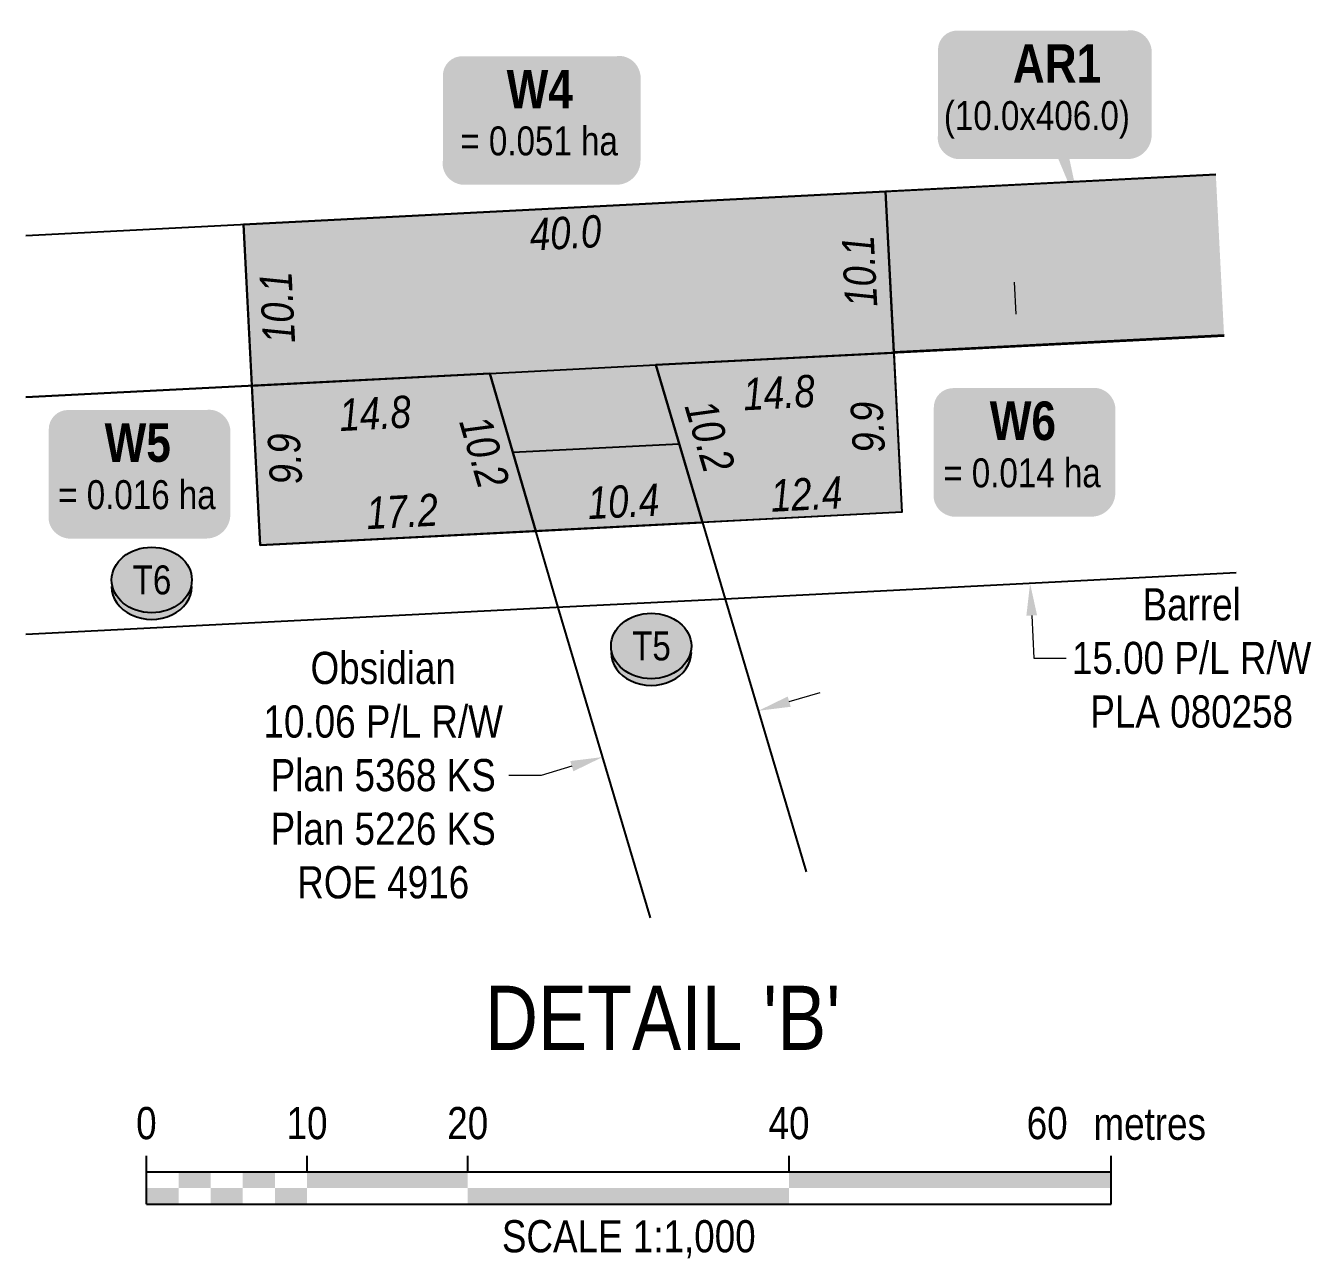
# Model space of a CAD drawing. Extents: x 618227 to 621713, y 5883152 to 5886003.
# Drawn here: x 620476.2 to 620876.1, y 5883236.8 to 5883620.2 of the extents above; entities that cross this region are included whole.
import ezdxf
from ezdxf.enums import TextEntityAlignment as Align

# ---------------------------------------------------------------- set-up
doc = ezdxf.new("R2010")
doc.units = 0
doc.header["$LTSCALE"] = 5
doc.header["$PDSIZE"] = 0.5
doc.layers.get('Defpoints').update_dxf_attribs({"color": 9})
for name, color, linetype in [('C-RW', 13, 'Continuous'), ('DETAIL-T', 7, 'Continuous'), ('F-RW', 190, 'Continuous'), ('P-CROSSINGS', 250, 'Continuous'), ('P-TEMP-BLOCKS', 250, 'Continuous'), ('P-TEMP-H', 41, 'Continuous'), ('P-TEMP_WORKSPACE', 46, 'Continuous'), ('P-WORKAREA', 113, 'Continuous'), ('P-WORKAREA-H', 111, 'Continuous'), ('P-WORKAREA-T', 113, 'Continuous')]:
    doc.layers.add(name, color=color, linetype=linetype)
for name, color, linetype, lineweight in [('C-RW-T', 13, 'Continuous', 9), ('F-RW-T', 190, 'Continuous', 9), ('P-TEMP-T', 46, 'Continuous', 18)]:
    doc.layers.add(name, color=color, linetype=linetype, lineweight=lineweight)
doc.styles.add('80', font='ARIALN.TTF', dxfattribs={"height": 10})
doc.styles.add('80CG', font='ARIALN.TTF', dxfattribs={"height": 10})
doc.styles.add('80L', font='ARIALN.TTF', dxfattribs={"height": 10})
doc.styles.add('BOLD', font='ARIALNB.TTF')
doc.dimstyles.new('Compass 5 000', dxfattribs={"dimscale": 5, "dimtxt": 9, "dimasz": 2, "dimexe": 0.2, "dimexo": 0.0625, "dimgap": 0.5, "dimtad": 0, "dimtih": 1, "dimtoh": 1, "dimzin": 0, "dimdsep": 46, "dimtxsty": '80CG', "dimcen": 0.1, "dimse1": 1, "dimse2": 1, "dimclrd": 256, "dimclrt": 256, "dimaunit": 1, "dimadec": 4, "dimazin": 0, "dimtfac": 0.06, "dimtofl": 0, "dimtmove": 0, "dimatfit": 1, "dimfxl": 0.2, "dimtolj": 1, "dimtzin": 0, "dimlwd": -1, "dimarcsym": 0})

# ---------------------------------------------------------------- blocks, each defined once
blk = doc.blocks.new('*U53')
h = blk.add_hatch(color=111)
edge = h.paths.add_edge_path()
edge.add_line((-24, -20), (24, -20))
edge.add_arc((24, -14), 6, 270, 360)
edge.add_line((30, -14), (30, 12.5))
edge.add_arc((24, 12.5), 6, 0, 90)
edge.add_line((24, 18.5), (-24, 18.5))
edge.add_arc((-24, 12.5), 6, 90, 180)
edge.add_line((-30, 12.5), (-30, -14))
edge.add_arc((-24, -14), 6, 180, 270)
at = {"color": 250, "flags": 128}
blk.add_lwpolyline([(-24, -20, 3, 3, 0), (24, -20, 3, 3, 0.414214), (30, -14, 3, 3, 0), (30, 12.5, 3, 0, 0.414214), (24, 18.5, 0, 0, 0), (-24, 18.5, 0, 0, 0.414214), (-30, 12.5, 0, 0, 0), (-30, -14, 0, 3, 0.414214)], format="xyseb", close=True, dxfattribs=at)
at = {"flags": 128}
blk.add_lwpolyline([(17.74, -13.25, 0, 7.5, 0), (0, 0, 0, 0, 0)], format="xyseb", dxfattribs=at)
at = {"color": 250}
for tag, p, height, style in [('TEMP_AREA_W1_001', (-9.21, 2.24), 12, 'BOLD'), ('ENTER_TEXT_001', (-30.66, -12.47), 9, '80')]:
    blk.add_attdef(tag, p, '', height=height, dxfattribs=dict(at, style=style))
blk = doc.blocks.new('*D54')
at = {"layer": 'Defpoints', "color": 0, "linetype": 'Continuous', "transparency": 16777216}
for p in [(620801.44, 5883521.35), (620788.64, 5883446.74), (620805.22, 5883447.58)]:
    blk.add_point(p, dxfattribs=at)
at = {"layer": 'F-RW-T', "transparency": 16777216}
for p, q in [((620784.35, 5883530.49), (620783.84, 5883540.47)), ((620789.15, 5883436.75), (620789.83, 5883423.49)), ((620789.83, 5883423.49), (620799.83, 5883423.49))]:
    blk.add_line(p, q, dxfattribs=at)
at = {"layer": 'F-RW-T', "linetype": 'Continuous', "transparency": 16777216}
for points in [[(620786.02, 5883530.57), (620782.69, 5883530.4), (620784.87, 5883520.5)], [(620790.81, 5883436.83), (620787.48, 5883436.66), (620788.64, 5883446.74)]]:
    blk.add_solid(points, dxfattribs=at)
at = {"layer": 'F-RW-T', "linetype": 'Continuous', "transparency": 16777216, "insert": (620838.91, 5883423.49), "char_height": 10, "attachment_point": 5, "style": '80CG'}
blk.add_mtext('\\A1;Barrel\\P15.00 P/L R/W\\PPLA 080258', dxfattribs=at)
blk = doc.blocks.new('*U46')
h = blk.add_hatch(color=111)
edge = h.paths.add_edge_path()
edge.add_line((-26.5, -20), (26.5, -20))
edge.add_arc((26.5, -14), 6, 270, 360)
edge.add_line((32.5, -14), (32.5, 12.5))
edge.add_arc((26.5, 12.5), 6, 0, 90)
edge.add_line((26.5, 18.5), (-26.5, 18.5))
edge.add_arc((-26.5, 12.5), 6, 90, 180)
edge.add_line((-32.5, 12.5), (-32.5, -14))
edge.add_arc((-26.5, -14), 6, 180, 270)
at = {"color": 250, "flags": 128}
blk.add_lwpolyline([(-26.5, -20, 3, 3, 0), (26.5, -20, 3, 3, 0.414214), (32.5, -14, 3, 3, 0), (32.5, 12.5, 3, 0, 0.414214), (26.5, 18.5, 0, 0, 0), (-26.5, 18.5, 0, 0, 0.414214), (-32.5, 12.5, 0, 0, 0), (-32.5, -14, 0, 3, 0.414214)], format="xyseb", close=True, dxfattribs=at)
at = {"flags": 128}
blk.add_lwpolyline([(12, -38.28, 0, 7.5, 0), (0, 0, 0, 0, 0)], format="xyseb", dxfattribs=at)
at = {"color": 250}
for tag, p, height, style in [('TEMP_AREA_W1_001', (-9.21, 2.24), 12, 'BOLD'), ('ENTER_TEXT_001', (-30.66, -12.47), 9, '80')]:
    blk.add_attdef(tag, p, '', height=height, dxfattribs=dict(at, style=style))
blk = doc.blocks.new('*U47')
h = blk.add_hatch(color=191)
edge = h.paths.add_edge_path()
edge.add_line((-21.5, -20), (21.5, -20))
edge.add_arc((21.5, -14), 6, 270, 360)
edge.add_line((27.5, -14), (27.5, 12.5))
edge.add_arc((21.5, 12.5), 6, 0, 90)
edge.add_line((21.5, 18.5), (-21.5, 18.5))
edge.add_arc((-21.5, 12.5), 6, 90, 180)
edge.add_line((-27.5, 12.5), (-27.5, -14))
edge.add_arc((-21.5, -14), 6, 180, 270)
at = {"color": 250, "flags": 128}
blk.add_lwpolyline([(-21.5, -20, 3, 3, 0), (21.5, -20, 3, 3, 0.414214), (27.5, -14, 3, 3, 0), (27.5, 12.5, 3, 0, 0.414214), (21.5, 18.5, 0, 0, 0), (-21.5, 18.5, 0, 0, 0.414214), (-27.5, 12.5, 0, 0, 0), (-27.5, -14, 0, 3, 0.414214)], format="xyseb", close=True, dxfattribs=at)
at = {"flags": 128}
blk.add_lwpolyline([(15.62, 6.53, 0, 7.5, 0), (0, 0, 0, 0, 0)], format="xyseb", dxfattribs=at)
at = {"color": 250}
for tag, p, height, style in [('TEMP_AREA_W1_001', (-9.21, 2.24), 12, 'BOLD'), ('ENTER_TEXT_001', (-30.66, -12.47), 9, '80')]:
    blk.add_attdef(tag, p, '', height=height, dxfattribs=dict(at, style=style))
blk = doc.blocks.new('*U45')
h = blk.add_hatch(color=191)
edge = h.paths.add_edge_path()
edge.add_line((-21.5, -20), (21.5, -20))
edge.add_arc((21.5, -14), 6, 270, 360)
edge.add_line((27.5, -14), (27.5, 12.5))
edge.add_arc((21.5, 12.5), 6, 0, 90)
edge.add_line((21.5, 18.5), (-21.5, 18.5))
edge.add_arc((-21.5, 12.5), 6, 90, 180)
edge.add_line((-27.5, 12.5), (-27.5, -14))
edge.add_arc((-21.5, -14), 6, 180, 270)
at = {"color": 250, "flags": 128}
blk.add_lwpolyline([(-21.5, -20, 3, 3, 0), (21.5, -20, 3, 3, 0.414214), (27.5, -14, 3, 3, 0), (27.5, 12.5, 3, 0, 0.414214), (21.5, 18.5, 0, 0, 0), (-21.5, 18.5, 0, 0, 0.414214), (-27.5, 12.5, 0, 0, 0), (-27.5, -14, 0, 3, 0.414214)], format="xyseb", close=True, dxfattribs=at)
at = {"flags": 128}
blk.add_lwpolyline([(-22.22, 9.28, 0, 7.5, 0), (0, 0, 0, 0, 0)], format="xyseb", dxfattribs=at)
at = {"color": 250}
for tag, p, height, style in [('TEMP_AREA_W1_001', (-9.21, 2.24), 12, 'BOLD'), ('ENTER_TEXT_001', (-30.66, -12.47), 9, '80')]:
    blk.add_attdef(tag, p, '', height=height, dxfattribs=dict(at, style=style))
blk = doc.blocks.new('*D55')
at = {"layer": 'C-RW-T', "transparency": 16777216}
for p, q in [((620713.7, 5883409.96), (620723.29, 5883412.81)), ((620646.08, 5883389.89), (620636.49, 5883387.04)), ((620636.49, 5883387.04), (620626.49, 5883387.04))]:
    blk.add_line(p, q, dxfattribs=at)
at = {"layer": 'C-RW-T', "linetype": 'Continuous', "transparency": 16777216}
for points in [[(620713.23, 5883411.56), (620714.18, 5883408.37), (620704.12, 5883407.12)], [(620645.6, 5883391.48), (620646.55, 5883388.29), (620655.66, 5883392.73)]]:
    blk.add_solid(points, dxfattribs=at)
at = {"layer": 'Defpoints', "color": 0, "linetype": 'Continuous', "transparency": 16777216}
for p in [(620703.95, 5883407.68), (620655.5, 5883393.29), (620655.66, 5883392.73)]:
    blk.add_point(p, dxfattribs=at)
at = {"layer": 'C-RW-T', "linetype": 'Continuous', "transparency": 16777216, "insert": (620587.4, 5883387.04), "char_height": 10, "attachment_point": 5, "style": '80CG'}
blk.add_mtext('\\A1;Obsidian\\P10.06 P/L R/W\\PPlan 5368 KS\\PPlan 5226 KS\\PROE 4916', dxfattribs=at)
blk = doc.blocks.new('Well_proximity')
h = blk.add_hatch(color=191)
h.dxf.hatch_style = 1
edge = h.paths.add_edge_path()
edge.add_ellipse((0, 0), major_axis=(-12.5, 0), ratio=0.816297, start_angle=0, end_angle=360)
h = blk.add_hatch(color=250)
h.dxf.hatch_style = 1
edge = h.paths.add_edge_path()
edge.add_ellipse((0, -2.05), major_axis=(-12.5, 0), ratio=0.816297, start_angle=0, end_angle=180)
edge.add_line((12.5, -2.05), (12.5, 0))
edge.add_ellipse((0, 0), major_axis=(-12.5, 0), ratio=0.816297, start_angle=0, end_angle=180, ccw=False)
edge.add_line((-12.5, 0), (-12.5, -2.05))
at = {"color": 250}
blk.add_ellipse((0, 0), major_axis=(-12.5, 0), ratio=0.816297, dxfattribs=at)
blk.add_ellipse((0, -2.05), major_axis=(-12.5, 0), ratio=0.816297, start_param=0, end_param=3.141593, dxfattribs=at)
at = {"color": 250, "style": '80L'}
blk.add_attdef('CROSSING', text='', height=9, dxfattribs=at).set_placement((0.09, 0.02), align=Align.MIDDLE_CENTER)
blk = doc.blocks.new('*U13')
at = {"color": 0}
for p, q in [((-150, 0), (-150, 15)), ((-100, 10), (-100, 15)), ((-50, 10), (-50, 15)), ((50, 10), (50, 15)), ((150.24, 0), (150.24, 15)), ((-150, 10), (150.24, 10)), ((-150, 0), (150.24, 0))]:
    blk.add_line(p, q, dxfattribs=at)
for points in [[(-140, 10), (-130, 10), (-140, 5), (-130, 5)], [(-120, 10), (-110, 10), (-120, 5), (-110, 5)], [(-100, 10), (-50, 10), (-100, 5), (-50, 5)], [(50, 10), (150.24, 10), (50, 5), (150.24, 5)], [(-150, 5), (-140, 5), (-150, 0), (-140, 0)], [(-130, 5), (-120, 5), (-130, 0), (-120, 0)], [(-110, 5), (-100, 5), (-110, 0), (-100, 0)], [(-50, 5), (50, 5), (-50, 0), (50, 0)]]:
    blk.add_solid(points, dxfattribs=at)
at = {"color": 0, "style": '80'}
blk.add_text('metres', height=10, dxfattribs=at).set_placement((162.24, 20), align=Align.CENTER)
at = {"color": 0, "char_height": 10, "style": '80'}
for s, insert, attachment_point in [('0', (-150, 30.21), 2), ('10', (-100, 30.21), 2), ('20', (-50, 30.21), 2), ('40', (50, 30.21), 2), ('60', (136.7, 30.22), 3), ('SCALE 1:1,000', (0.12, -5), 2)]:
    blk.add_mtext(s, dxfattribs=dict(at, insert=insert, attachment_point=attachment_point))

msp = doc.modelspace()

# ---------------------------------------------------------------- hatches: boundary and pattern name
at = {"layer": 'P-TEMP-H'}
for points in [[(620672.216, 5883514.708), (620746.225, 5883518.515), (620748.777, 5883468.864), (620686.754, 5883465.676)], [(620546.562, 5883508.251), (620549.114, 5883458.602), (620634.906, 5883463.012), (620620.571, 5883512.053)]]:
    msp.add_hatch(color=256, dxfattribs=at).paths.add_polyline_path(points)
at = {"layer": 'P-WORKAREA-H'}
h = msp.add_hatch(color=256, dxfattribs=at)
h.dxf.hatch_style = 1
h.paths.add_polyline_path([(620848.976, 5883524.062), (620846.423, 5883573.978), (620743.646, 5883568.696), (620746.211, 5883518.78)])
h = msp.add_hatch(color=256, dxfattribs=at)
h.dxf.hatch_style = 1
h.paths.add_polyline_path([(620543.983, 5883558.434), (620546.562, 5883508.251), (620620.571, 5883512.053), (620634.906, 5883463.012), (620686.754, 5883465.676), (620672.216, 5883514.708), (620746.225, 5883518.515), (620743.646, 5883568.696)])

# ---------------------------------------------------------------- linework, layer by layer
at = {"layer": 'C-RW'}
for points in [[(620476.183, 5883554.949), (620846.423, 5883573.978)], [(620848.989, 5883523.795), (620672.216, 5883514.712), (620693.807, 5883441.887), (620718.963, 5883357.038)], [(620670.525, 5883342.677), (620641.852, 5883439.248), (620620.571, 5883512.056), (620476.183, 5883504.633)]]:
    msp.add_lwpolyline(points, dxfattribs=at)
at = {"layer": 'Defpoints', "color": 2, "flags": 128}
msp.add_lwpolyline([(620549.114, 5883458.602), (620543.983, 5883558.434), (620743.646, 5883568.696), (620748.777, 5883468.864), (620549.114, 5883458.602)], dxfattribs=at)
at = {"layer": 'Defpoints', "color": 4, "flags": 128}
msp.add_lwpolyline([(620627.738, 5883487.532), (620679.485, 5883490.192)], dxfattribs=at)
at = {"layer": 'F-RW'}
for points in [[(620476.183, 5883504.63), (620620.571, 5883512.053), (620672.216, 5883514.708), (620848.99, 5883523.791)], [(620852.763, 5883450.016), (620693.807, 5883441.887), (620641.217, 5883439.213), (620476.183, 5883430.875)]]:
    msp.add_lwpolyline(points, dxfattribs=at)
at = {"layer": 'P-TEMP_WORKSPACE'}
for points in [[(620672.216, 5883514.708), (620746.225, 5883518.515), (620748.777, 5883468.864), (620686.754, 5883465.676)], [(620546.562, 5883508.251), (620549.114, 5883458.602), (620634.906, 5883463.012), (620620.571, 5883512.053)]]:
    msp.add_lwpolyline(points, close=True, dxfattribs=at)
at = {"layer": 'P-WORKAREA'}
msp.add_lwpolyline([(620846.423, 5883573.978), (620743.646, 5883568.696), (620746.211, 5883518.78), (620848.976, 5883524.062)], dxfattribs=at)
msp.add_lwpolyline([(620543.983, 5883558.434), (620546.562, 5883508.251), (620620.571, 5883512.053), (620634.906, 5883463.012), (620686.754, 5883465.676), (620672.216, 5883514.708), (620746.225, 5883518.515), (620743.646, 5883568.696)], close=True, dxfattribs=at)

# ---------------------------------------------------------------- block references
at = {"layer": 'DETAIL-T', "linetype": 'Continuous', "xscale": 0.999634, "yscale": 0.999634, "zscale": 0.999634}
msp.add_blockref('*U13', (620663.673, 5883253.664), dxfattribs=at)
at = {"layer": 'P-CROSSINGS', "color": 6, "xscale": 0.999634, "yscale": 0.999634, "zscale": 0.999634}
for p, values in [((620515.379, 5883447.812), {'CROSSING': 'T6'}), ((620670.761, 5883427.276), {'CROSSING': 'T5'})]:
    msp.add_blockref('Well_proximity', p, dxfattribs=at).add_auto_attribs(values)
at = {"layer": 'P-TEMP-BLOCKS', "xscale": 0.999634, "yscale": 0.999634, "zscale": 0.999634}
msp.add_blockref('*U46', (620792.472, 5883600.228), dxfattribs=at).add_auto_attribs({'TEMP_AREA_W1_001': 'AR1', 'ENTER_TEXT_001': '(10.0x406.0)'})
at = {"layer": 'P-TEMP-BLOCKS'}
ref = msp.add_blockref('*U53', (620635.952, 5883592.238), dxfattribs=dict(at, xscale=0.999634, yscale=0.999634, zscale=0.999634))
ref.add_attrib('TEMP_AREA_W1_001', 'W4', (620625.785, 5883594.482), dxfattribs={"layer": '0', "color": 250, "height": 11.9956, "style": 'BOLD'})
ref.add_attrib('ENTER_TEXT_001', '= 0.051 ha', (620611.392, 5883579.889), dxfattribs={"layer": '0', "color": 250, "height": 8.9967, "style": '80'})
ref = msp.add_blockref('*U45', (620786.176, 5883488.99), dxfattribs=dict(at, xscale=0.999634, yscale=0.999634, zscale=0.999634))
ref.add_attrib('TEMP_AREA_W1_001', 'W6', (620776.091, 5883491.336), dxfattribs={"layer": '0', "color": 250, "height": 11.9956, "style": 'BOLD'})
ref.add_attrib('ENTER_TEXT_001', '= 0.014 ha', (620761.616, 5883476.641), dxfattribs={"layer": '0', "color": 250, "height": 8.9967, "style": '80'})
ref = msp.add_blockref('*U47', (620510.845, 5883482.192), dxfattribs=dict(at, xscale=0.999634, yscale=0.999634, zscale=0.999634))
ref.add_attrib('TEMP_AREA_W1_001', 'W5', (620500.727, 5883484.558), dxfattribs={"layer": '0', "color": 250, "height": 11.9956, "style": 'BOLD'})
ref.add_attrib('ENTER_TEXT_001', '= 0.016 ha', (620486.285, 5883469.843), dxfattribs={"layer": '0', "color": 250, "height": 8.9967, "style": '80'})

# ---------------------------------------------------------------- texts
at = {"layer": 'DETAIL-T', "color": 3, "insert": (620674.328, 5883311.591), "char_height": 19.9927, "width": 223.77609, "attachment_point": 5, "style": '80CG'}
msp.add_mtext("DETAIL 'B'", dxfattribs=at)
at = {"layer": 'P-TEMP-T', "linetype": 'Continuous', "char_height": 9.99634, "attachment_point": 2, "style": '80L'}
for s, insert, width, rotation in [('{\\fArial Narrow|b0|i1|c0|p34;14.8}', (620710.25, 5883511.125), 22.78546, 2.944), ('{\\fArial Narrow|b0|i1|c0|p34;14.8}', (620584.594, 5883504.666), 22.78494, 2.9407), ('{\\fArial Narrow|b0|i1|c0|p34;10.2}', (620693.83, 5883493.974), 16.12292, 286.5145), ('{\\fArial Narrow|b0|i1|c0|p34;9.9}', (620733.126, 5883495.076), 11.01151, 92.9422), ('{\\fArial Narrow|b0|i1|c0|p34;10.2}', (620623.704, 5883489.084), 16.05172, 286.294), ('{\\fArial Narrow|b0|i1|c0|p34;9.9}', (620551.811, 5883485.213), 11.01151, 92.9422), ('{\\fArial Narrow|b0|i1|c0|p34;12.4}', (620718.794, 5883479.559), 22.77643, 2.9422), ('{\\fArial Narrow|b0|i1|c0|p34;17.2}', (620593.012, 5883474.149), 22.77643, 2.9422)]:
    msp.add_mtext(s, dxfattribs=dict(at, insert=insert, width=width, rotation=rotation))
at = {"layer": 'P-WORKAREA-T', "linetype": 'Continuous', "char_height": 9.99634, "attachment_point": 2, "style": '80L'}
for s, insert, width, rotation in [('{\\fArial Narrow|b0|i1|c0|p34;40.0}', (620643.842, 5883560.807), 22.78518, 2.9422), ('{\\fArial Narrow|b0|i1|c0|p34;10.1}', (620730.565, 5883543.588), 11.33841, 92.9422), ('{\\fArial Narrow|b0|i1|c0|p34;10.1}', (620549.46, 5883532.299), 11.33841, 92.9422), ('{\\fArial Narrow|b0|i1|c0|p34;10.4}', (620661.858, 5883477.272), 22.78518, 2.9422)]:
    msp.add_mtext(s, dxfattribs=dict(at, insert=insert, width=width, rotation=rotation))

# ---------------------------------------------------------------- dimensions: what is measured, and where the dimension line sits
at = {"layer": 'C-RW-T', "color": 5, "linetype": 'Continuous'}
dim = msp.add_aligned_dim(p1=(620703.95, 5883407.676), p2=(620655.497, 5883393.29), distance=0.581, text='Obsidian\\P10.06 P/L R/W\\PPlan 5368 KS\\PPlan 5226 KS\\PROE 4916', dimstyle='Compass 5 000', dxfattribs=at)
dim.commit()
dim.dimension.update_dxf_attribs({"geometry": '*D55', "text_midpoint": (620587.404, 5883387.04)})
at = {"layer": 'F-RW-T', "color": 5, "linetype": 'Continuous'}
dim = msp.add_linear_dim(base=(620788.638, 5883446.737), p1=(620801.444, 5883521.348), p2=(620805.216, 5883447.585), angle=272.92769, text='Barrel\\P15.00 P/L R/W\\PPLA 080258', dimstyle='Compass 5 000', dxfattribs=at)
dim.commit()
dim.dimension.update_dxf_attribs({"geometry": '*D54', "text_midpoint": (620838.912, 5883423.494), "dimtype": 161})

doc.saveas('drawing.dxf')
